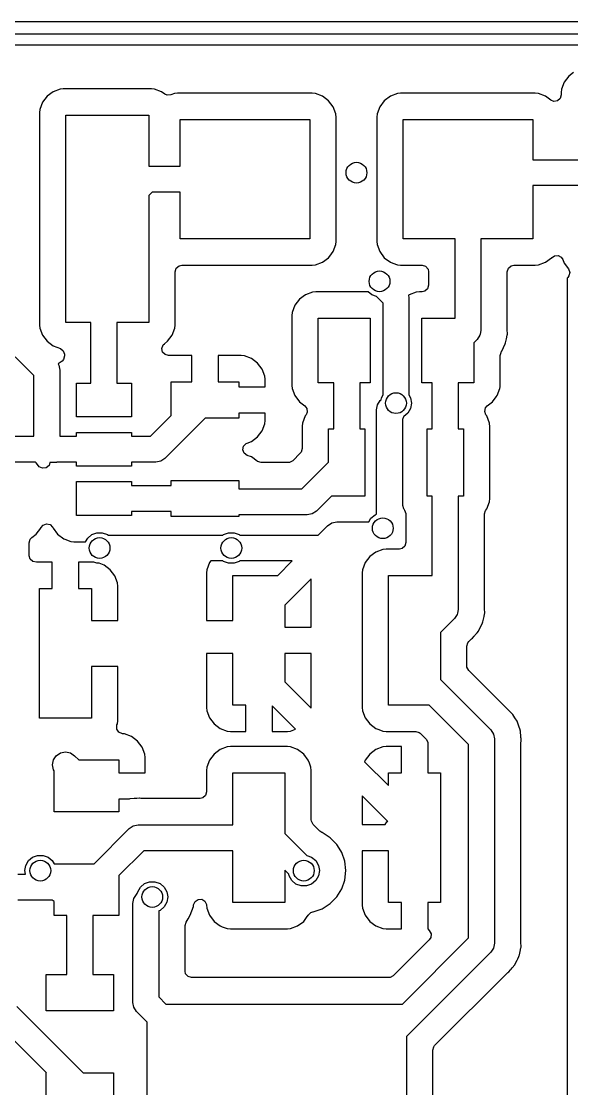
# Model space of a CAD drawing. Extents: x 1.61 to 4.79, y -2.79 to -1.21.
# Drawn here: x 2.086 to 2.503, y -2.016 to -1.205 of the extents above; entities that cross this region are included whole.
import ezdxf

# ---------------------------------------------------------------- set-up
doc = ezdxf.new("R2010")
doc.units = 0
doc.header["$MEASUREMENT"] = 0
doc.layers.add('BLACK', color=7, linetype='CONTINUOUS')

msp = doc.modelspace()

# ---------------------------------------------------------------- linework, layer by layer
at = {"layer": 'BLACK', "linetype": 'CONTINUOUS'}
for p, q in [((1.61, -1.20508), (4.79, -1.20508)), ((4.78508, -1.21492), (1.61492, -1.21492)), ((2.08, -1.2228), (2.34, -1.2228)), ((2.34, -1.2228), (2.345, -1.2228)), ((2.345, -1.2228), (2.54, -1.2228)), ((2.50111, -1.24666), (2.49766, -1.25126)), ((2.50483, -1.24387), (2.50111, -1.24666)), ((2.49766, -1.25126), (2.49565, -1.25665)), ((2.49766, -1.25126), (2.49766, -1.25126)), ((2.10507, -1.26196), (2.10162, -1.26657)), ((2.10968, -1.25851), (2.10507, -1.26196)), ((2.11507, -1.2565), (2.10968, -1.25851)), ((2.10968, -1.25851), (2.10968, -1.25851)), ((2.11745, -1.25624), (2.11507, -1.2565)), ((2.11507, -1.2565), (2.11507, -1.2565)), ((2.11746, -1.25624), (2.11745, -1.25624)), ((2.18428, -1.25624), (2.11746, -1.25624)), ((2.18666, -1.2565), (2.18428, -1.25624)), ((2.18428, -1.25624), (2.18428, -1.25624)), ((2.19206, -1.25851), (2.18666, -1.2565)), ((2.18666, -1.2565), (2.18666, -1.2565)), ((2.19444, -1.26029), (2.19206, -1.25851)), ((2.19206, -1.25851), (2.19206, -1.25851)), ((2.19636, -1.26117), (2.19444, -1.26029)), ((2.19914, -1.26097), (2.19636, -1.26117)), ((2.20184, -1.25996), (2.19914, -1.26097)), ((2.20423, -1.2597), (2.20184, -1.25996)), ((2.20184, -1.25996), (2.20184, -1.25996)), ((2.30648, -1.2597), (2.20423, -1.2597)), ((2.20423, -1.2597), (2.20423, -1.2597)), ((2.30887, -1.25996), (2.30648, -1.2597)), ((2.30648, -1.2597), (2.30648, -1.2597)), ((2.31426, -1.26197), (2.30887, -1.25996)), ((2.30887, -1.25996), (2.30887, -1.25996)), ((2.31887, -1.26542), (2.31426, -1.26197)), ((2.31426, -1.26197), (2.31426, -1.26197)), ((2.36574, -1.26197), (2.36113, -1.26542)), ((2.37113, -1.25996), (2.36574, -1.26197)), ((2.36574, -1.26197), (2.36574, -1.26197)), ((2.37352, -1.2597), (2.37113, -1.25996)), ((2.37113, -1.25996), (2.37113, -1.25996)), ((2.47577, -1.2597), (2.37352, -1.2597)), ((2.37352, -1.2597), (2.37352, -1.2597)), ((2.47816, -1.25996), (2.47577, -1.2597)), ((2.47577, -1.2597), (2.47577, -1.2597)), ((2.48355, -1.26197), (2.47816, -1.25996)), ((2.47816, -1.25996), (2.47816, -1.25996)), ((2.48746, -1.2649), (2.48355, -1.26197)), ((2.48355, -1.26197), (2.48355, -1.26197)), ((2.49461, -1.26361), (2.49249, -1.26544)), ((2.49539, -1.26093), (2.49461, -1.26361)), ((2.49565, -1.25665), (2.49539, -1.25903)), ((2.49539, -1.25903), (2.49539, -1.26093)), ((2.09961, -1.27196), (2.09935, -1.27434)), ((2.10162, -1.26657), (2.09961, -1.27196)), ((2.09961, -1.27196), (2.09961, -1.27196)), ((2.10162, -1.26657), (2.10162, -1.26657)), ((2.32232, -1.27003), (2.31887, -1.26542)), ((2.32433, -1.27543), (2.32232, -1.27003)), ((2.32232, -1.27003), (2.32232, -1.27003)), ((2.35768, -1.27003), (2.35567, -1.27543)), ((2.36113, -1.26542), (2.35768, -1.27003)), ((2.35768, -1.27003), (2.35768, -1.27003)), ((2.48973, -1.26584), (2.48746, -1.2649)), ((2.49249, -1.26544), (2.48973, -1.26584)), ((2.09935, -1.27434), (2.09935, -1.43566)), ((2.11937, -1.43374), (2.11937, -1.27626)), ((2.11937, -1.27626), (2.18236, -1.27626)), ((2.18236, -1.27626), (2.18236, -1.31516)), ((2.20614, -1.31516), (2.20614, -1.27972)), ((2.20614, -1.27972), (2.30457, -1.27972)), ((2.30457, -1.27972), (2.30457, -1.37028)), ((2.32435, -1.27559), (2.32433, -1.27543)), ((2.32433, -1.27543), (2.32433, -1.27543)), ((2.32459, -1.27781), (2.32435, -1.27559)), ((2.32459, -1.37219), (2.32459, -1.27781)), ((2.35567, -1.27543), (2.35541, -1.27781)), ((2.35541, -1.27781), (2.35541, -1.37219)), ((2.35567, -1.27543), (2.35567, -1.27543)), ((2.37543, -1.37028), (2.37543, -1.27972)), ((2.37543, -1.27972), (2.47386, -1.27972)), ((2.47386, -1.27972), (2.47386, -1.31016)), ((2.47386, -1.31016), (2.63016, -1.31016)), ((2.18236, -1.31516), (2.20614, -1.31516)), ((2.18494, -1.33484), (2.18236, -1.33742)), ((2.20614, -1.33484), (2.18494, -1.33484)), ((2.20614, -1.37028), (2.20614, -1.33484)), ((2.64, -1.32984), (2.47386, -1.32984)), ((2.47386, -1.32984), (2.47386, -1.37028)), ((2.18236, -1.33742), (2.18236, -1.43374)), ((2.30457, -1.37028), (2.20614, -1.37028)), ((2.32232, -1.37997), (2.32433, -1.37457)), ((2.32433, -1.37457), (2.32459, -1.37219)), ((2.35541, -1.37219), (2.35567, -1.37457)), ((2.35567, -1.37457), (2.35567, -1.37457)), ((2.35567, -1.37457), (2.35768, -1.37997)), ((2.4148, -1.37028), (2.37543, -1.37028)), ((2.4148, -1.43039), (2.4148, -1.37028)), ((2.47386, -1.37028), (2.43449, -1.37028)), ((2.43449, -1.37028), (2.43449, -1.43972)), ((2.31426, -1.38803), (2.31887, -1.38458)), ((2.31887, -1.38458), (2.31978, -1.38335)), ((2.31978, -1.38335), (2.32232, -1.37997)), ((2.32232, -1.37997), (2.32232, -1.37997)), ((2.32232, -1.37997), (2.32232, -1.37997)), ((2.35768, -1.37997), (2.35768, -1.37997)), ((2.35768, -1.37997), (2.36113, -1.38458)), ((2.36113, -1.38458), (2.36574, -1.38803)), ((2.48355, -1.38803), (2.48816, -1.38458)), ((2.48816, -1.38458), (2.48841, -1.38433)), ((2.48816, -1.38458), (2.48816, -1.38458)), ((2.48816, -1.38458), (2.48816, -1.38458)), ((2.48841, -1.38433), (2.4885, -1.38441)), ((2.4885, -1.38441), (2.49024, -1.38311)), ((2.49024, -1.38311), (2.49303, -1.38291)), ((2.49303, -1.38291), (2.49548, -1.38425)), ((2.49548, -1.38425), (2.49663, -1.38602)), ((2.20238, -1.39526), (2.20317, -1.39257)), ((2.20317, -1.39257), (2.20528, -1.39074)), ((2.20528, -1.39074), (2.20734, -1.3903)), ((2.20734, -1.3903), (2.30648, -1.3903)), ((2.30648, -1.3903), (2.30887, -1.39004)), ((2.30648, -1.3903), (2.30648, -1.3903)), ((2.30648, -1.3903), (2.30648, -1.3903)), ((2.30648, -1.3903), (2.30648, -1.3903)), ((2.30887, -1.39004), (2.31426, -1.38803)), ((2.30887, -1.39004), (2.30887, -1.39004)), ((2.30887, -1.39004), (2.30887, -1.39004)), ((2.36574, -1.38803), (2.36574, -1.38803)), ((2.36574, -1.38803), (2.36574, -1.38803)), ((2.36574, -1.38803), (2.36767, -1.38875)), ((2.36767, -1.38875), (2.37113, -1.39004)), ((2.37113, -1.39004), (2.37113, -1.39004)), ((2.37113, -1.39004), (2.37352, -1.3903)), ((2.37352, -1.3903), (2.37352, -1.3903)), ((2.37352, -1.3903), (2.37352, -1.3903)), ((2.37352, -1.3903), (2.38982, -1.3903)), ((2.38982, -1.3903), (2.3925, -1.39108)), ((2.3925, -1.39108), (2.39434, -1.3932)), ((2.39434, -1.3932), (2.39478, -1.39526)), ((2.45451, -1.39526), (2.4553, -1.39257)), ((2.4553, -1.39257), (2.45741, -1.39074)), ((2.45741, -1.39074), (2.45947, -1.3903)), ((2.45947, -1.3903), (2.47577, -1.3903)), ((2.47577, -1.3903), (2.47816, -1.39004)), ((2.47577, -1.3903), (2.47577, -1.3903)), ((2.47577, -1.3903), (2.47577, -1.3903)), ((2.47577, -1.3903), (2.47577, -1.3903)), ((2.47816, -1.39004), (2.48355, -1.38803)), ((2.47816, -1.39004), (2.47816, -1.39004)), ((2.47816, -1.39004), (2.47816, -1.39004)), ((2.49663, -1.38602), (2.49764, -1.38875)), ((2.49764, -1.38875), (2.49764, -1.38875)), ((2.49764, -1.38875), (2.50089, -1.39309)), ((2.50089, -1.39309), (2.50187, -1.39571)), ((2.20238, -1.43566), (2.20238, -1.39526)), ((2.39478, -1.39526), (2.39478, -1.40541)), ((2.45451, -1.43929), (2.45451, -1.39526)), ((2.50043, -1.39957), (2.5, -1.4)), ((2.5, -1.4), (2.5, -2.15104)), ((2.50128, -1.39844), (2.50043, -1.39957)), ((2.50187, -1.39571), (2.50128, -1.39844)), ((2.39188, -1.40993), (2.38982, -1.41037)), ((2.394, -1.4081), (2.39188, -1.40993)), ((2.39478, -1.40541), (2.394, -1.4081)), ((2.29664, -1.41609), (2.29319, -1.4207)), ((2.30125, -1.41264), (2.29664, -1.41609)), ((2.30665, -1.41063), (2.30125, -1.41264)), ((2.30125, -1.41264), (2.30125, -1.41264)), ((2.30903, -1.41037), (2.30665, -1.41063)), ((2.30665, -1.41063), (2.30665, -1.41063)), ((2.34879, -1.41037), (2.30903, -1.41037)), ((2.30903, -1.41037), (2.30903, -1.41037)), ((2.35159, -1.41273), (2.34879, -1.41037)), ((2.35508, -1.414), (2.35159, -1.41273)), ((2.36016, -1.41908), (2.35508, -1.414)), ((2.37999, -1.41264), (2.37945, -1.41305)), ((2.37945, -1.41305), (2.37984, -1.415)), ((2.37984, -1.415), (2.37984, -1.415)), ((2.37984, -1.415), (2.37984, -1.48878)), ((2.38539, -1.41063), (2.37999, -1.41264)), ((2.37999, -1.41264), (2.37999, -1.41264)), ((2.38777, -1.41037), (2.38539, -1.41063)), ((2.38539, -1.41063), (2.38539, -1.41063)), ((2.38982, -1.41037), (2.38777, -1.41037)), ((2.29118, -1.42609), (2.29093, -1.42848)), ((2.29319, -1.4207), (2.29118, -1.42609)), ((2.29118, -1.42609), (2.29118, -1.42609)), ((2.29319, -1.4207), (2.29319, -1.4207)), ((2.36016, -1.48878), (2.36016, -1.41908)), ((2.13846, -1.43374), (2.11937, -1.43374)), ((2.13846, -1.4798), (2.13846, -1.43374)), ((2.18236, -1.43374), (2.15815, -1.43374)), ((2.15815, -1.43374), (2.15815, -1.4798)), ((2.29093, -1.42848), (2.29093, -1.48152)), ((2.31094, -1.47961), (2.31094, -1.43039)), ((2.31094, -1.43039), (2.35031, -1.43039)), ((2.35031, -1.43039), (2.35031, -1.47961)), ((2.38969, -1.47961), (2.38969, -1.43039)), ((2.38969, -1.43039), (2.4148, -1.43039)), ((2.09935, -1.43566), (2.09961, -1.43804)), ((2.09961, -1.43804), (2.09961, -1.43804)), ((2.09961, -1.43804), (2.10162, -1.44343)), ((2.20011, -1.44343), (2.20213, -1.43804)), ((2.20213, -1.43804), (2.20238, -1.43566)), ((2.43449, -1.43972), (2.43391, -1.44263)), ((2.43449, -1.43972), (2.43449, -1.43972)), ((2.4546, -1.44234), (2.45451, -1.43929)), ((2.45457, -1.44263), (2.4546, -1.44235)), ((2.4546, -1.44235), (2.4546, -1.44234)), ((2.10162, -1.44343), (2.10162, -1.44343)), ((2.10162, -1.44343), (2.10507, -1.44804)), ((2.10507, -1.44804), (2.10968, -1.45149)), ((2.19324, -1.45083), (2.19418, -1.4499)), ((2.19418, -1.4499), (2.19666, -1.44804)), ((2.19666, -1.44804), (2.20011, -1.44343)), ((2.43161, -1.44668), (2.42906, -1.44923)), ((2.42906, -1.44923), (2.42906, -1.47961)), ((2.43374, -1.44349), (2.43161, -1.44668)), ((2.43161, -1.44668), (2.43161, -1.44668)), ((2.43391, -1.44263), (2.43374, -1.44349)), ((2.45153, -1.45274), (2.4529, -1.45001)), ((2.4529, -1.45001), (2.453, -1.44974)), ((2.4529, -1.45001), (2.4529, -1.45001)), ((2.453, -1.44974), (2.4531, -1.44946)), ((2.453, -1.44974), (2.453, -1.44974)), ((2.45309, -1.44946), (2.45319, -1.44918)), ((2.4531, -1.44946), (2.45309, -1.44946)), ((2.45319, -1.44918), (2.4538, -1.44619)), ((2.4538, -1.44619), (2.45446, -1.44343)), ((2.45446, -1.44343), (2.45451, -1.44321)), ((2.45451, -1.44321), (2.45454, -1.44293)), ((2.45451, -1.44321), (2.45451, -1.44321)), ((2.45454, -1.44293), (2.45457, -1.44263)), ((2.45454, -1.44293), (2.45454, -1.44293)), ((2.45457, -1.44263), (2.45457, -1.44263)), ((2.10968, -1.45149), (2.10968, -1.45149)), ((2.10968, -1.45149), (2.11522, -1.45356)), ((2.11522, -1.45356), (2.11746, -1.45523)), ((2.11746, -1.45523), (2.11843, -1.45785)), ((2.11843, -1.45785), (2.11844, -1.45821)), ((2.11844, -1.45821), (2.11844, -1.45905)), ((2.19222, -1.45343), (2.19324, -1.45083)), ((2.19276, -1.45617), (2.19222, -1.45343)), ((2.1947, -1.45818), (2.19276, -1.45617)), ((2.19736, -1.45881), (2.1947, -1.45818)), ((2.19736, -1.45882), (2.19736, -1.45881)), ((2.44907, -1.45878), (2.44973, -1.45655)), ((2.44907, -1.48152), (2.44907, -1.45878)), ((2.44964, -1.4565), (2.44973, -1.45631)), ((2.44973, -1.45655), (2.44964, -1.4565)), ((2.44973, -1.45631), (2.44986, -1.45611)), ((2.44986, -1.4561), (2.44989, -1.45605)), ((2.44986, -1.45611), (2.44986, -1.4561)), ((2.44989, -1.45605), (2.44992, -1.456)), ((2.44992, -1.456), (2.44993, -1.45601)), ((2.44993, -1.45601), (2.45009, -1.45576)), ((2.45008, -1.45575), (2.45023, -1.45551)), ((2.45009, -1.45576), (2.45008, -1.45575)), ((2.45023, -1.45551), (2.45153, -1.45274)), ((2.45023, -1.45551), (2.45023, -1.45551)), ((2.09516, -1.47408), (2.08086, -1.45978)), ((2.11646, -1.46302), (2.11345, -1.46527)), ((2.11345, -1.46527), (2.11409, -1.46623)), ((2.11409, -1.46623), (2.11484, -1.47)), ((2.11766, -1.46173), (2.11646, -1.46302)), ((2.11844, -1.45905), (2.11766, -1.46173)), ((2.1974, -1.45882), (2.19736, -1.45882)), ((2.19742, -1.45882), (2.1974, -1.45882)), ((2.1975, -1.45882), (2.19742, -1.45882)), ((2.215, -1.45882), (2.1975, -1.45882)), ((2.215, -1.47882), (2.215, -1.45882)), ((2.2525, -1.45882), (2.235, -1.45882)), ((2.235, -1.45882), (2.235, -1.47882)), ((2.25489, -1.45907), (2.2525, -1.45882)), ((2.26027, -1.46108), (2.25489, -1.45907)), ((2.26488, -1.46453), (2.26027, -1.46108)), ((2.26832, -1.46914), (2.26488, -1.46453)), ((2.09516, -1.52016), (2.09516, -1.47408)), ((2.11484, -1.47), (2.11484, -1.47)), ((2.11484, -1.47), (2.11484, -1.52016)), ((2.27033, -1.47452), (2.26832, -1.46914)), ((2.26832, -1.46914), (2.26832, -1.46914)), ((2.27059, -1.47691), (2.27033, -1.47452)), ((2.12744, -1.50539), (2.12744, -1.4798)), ((2.12744, -1.4798), (2.13846, -1.4798)), ((2.15815, -1.4798), (2.16917, -1.4798)), ((2.16917, -1.4798), (2.16917, -1.50539)), ((2.19941, -1.50427), (2.19941, -1.47882)), ((2.19941, -1.47882), (2.215, -1.47882)), ((2.235, -1.47882), (2.25059, -1.47882)), ((2.25059, -1.47882), (2.25059, -1.4826)), ((2.25059, -1.4826), (2.27059, -1.4826)), ((2.27059, -1.4826), (2.27059, -1.47691)), ((2.27059, -1.47691), (2.27059, -1.47691)), ((2.29093, -1.48152), (2.29118, -1.48391)), ((2.32276, -1.47961), (2.31094, -1.47961)), ((2.32276, -1.51441), (2.32276, -1.47961)), ((2.35031, -1.47961), (2.34244, -1.47961)), ((2.34244, -1.47961), (2.34244, -1.51441)), ((2.39756, -1.47961), (2.38969, -1.47961)), ((2.39756, -1.51441), (2.39756, -1.47961)), ((2.42906, -1.47961), (2.41724, -1.47961)), ((2.41724, -1.47961), (2.41724, -1.51441)), ((2.44882, -1.48391), (2.44896, -1.4826)), ((2.44896, -1.4826), (2.44907, -1.48152)), ((2.44907, -1.48152), (2.44907, -1.48152)), ((2.29118, -1.48391), (2.29118, -1.48391)), ((2.29118, -1.48391), (2.29319, -1.4893)), ((2.29319, -1.4893), (2.29319, -1.4893)), ((2.29319, -1.4893), (2.29664, -1.49391)), ((2.35864, -1.49244), (2.3589, -1.49096)), ((2.3589, -1.49096), (2.36016, -1.48878)), ((2.37984, -1.48878), (2.3811, -1.49096)), ((2.3811, -1.49096), (2.38181, -1.495)), ((2.44336, -1.49391), (2.44617, -1.49015)), ((2.44617, -1.49015), (2.44681, -1.4893)), ((2.44681, -1.4893), (2.44882, -1.48391)), ((2.44681, -1.4893), (2.44681, -1.4893)), ((2.44681, -1.4893), (2.44681, -1.4893)), ((2.29664, -1.49391), (2.30069, -1.49694)), ((2.30069, -1.49694), (2.30237, -1.49918)), ((2.30237, -1.49918), (2.30257, -1.50196)), ((2.35516, -1.5), (2.35591, -1.49623)), ((2.35591, -1.49623), (2.35804, -1.49304)), ((2.35804, -1.49304), (2.35864, -1.49244)), ((2.3811, -1.49904), (2.37905, -1.50259)), ((2.38181, -1.495), (2.3811, -1.49904)), ((2.43733, -1.50126), (2.43793, -1.49853)), ((2.43793, -1.49853), (2.43931, -1.49694)), ((2.43931, -1.49694), (2.44336, -1.49391)), ((2.16917, -1.50539), (2.12744, -1.50539)), ((2.18352, -1.52016), (2.19941, -1.50427)), ((2.22514, -1.50638), (2.19456, -1.53696)), ((2.25059, -1.50638), (2.22514, -1.50638)), ((2.27059, -1.5026), (2.25059, -1.5026)), ((2.25059, -1.5026), (2.25059, -1.50638)), ((2.27059, -1.50829), (2.27059, -1.5026)), ((2.30107, -1.50472), (2.29906, -1.51011)), ((2.30169, -1.50388), (2.30107, -1.50472)), ((2.30107, -1.50472), (2.30107, -1.50472)), ((2.30257, -1.50196), (2.30169, -1.50388)), ((2.35516, -1.57938), (2.35516, -1.5)), ((2.37564, -1.50532), (2.37484, -1.50747)), ((2.37591, -1.50523), (2.37564, -1.50532)), ((2.37905, -1.50259), (2.37591, -1.50523)), ((2.43831, -1.50388), (2.43733, -1.50126)), ((2.43893, -1.50472), (2.43831, -1.50388)), ((2.44094, -1.51011), (2.43893, -1.50472)), ((2.43893, -1.50472), (2.43893, -1.50472)), ((2.43893, -1.50472), (2.43893, -1.50472)), ((2.26832, -1.51606), (2.27033, -1.51067)), ((2.27033, -1.51067), (2.27059, -1.50829)), ((2.27059, -1.50829), (2.27059, -1.50829)), ((2.29906, -1.51011), (2.2988, -1.51249)), ((2.2988, -1.51249), (2.2988, -1.52951)), ((2.29906, -1.51011), (2.29906, -1.51011)), ((2.31882, -1.53986), (2.31882, -1.51441)), ((2.31882, -1.51441), (2.32276, -1.51441)), ((2.34244, -1.51441), (2.34638, -1.51441)), ((2.34638, -1.51441), (2.34638, -1.56559)), ((2.37484, -1.50747), (2.37484, -1.57253)), ((2.39362, -1.56559), (2.39362, -1.51441)), ((2.39362, -1.51441), (2.39756, -1.51441)), ((2.41724, -1.51441), (2.42118, -1.51441)), ((2.42118, -1.51441), (2.42118, -1.56559)), ((2.441, -1.51067), (2.44094, -1.51011)), ((2.44094, -1.51011), (2.44094, -1.51011)), ((2.4412, -1.51249), (2.441, -1.51067)), ((2.4412, -1.56751), (2.4412, -1.51249)), ((2.02437, -1.52016), (2.09516, -1.52016)), ((2.11484, -1.52016), (2.12744, -1.52016)), ((2.12744, -1.52016), (2.12744, -1.5172)), ((2.12744, -1.5172), (2.16917, -1.5172)), ((2.16917, -1.5172), (2.16917, -1.52016)), ((2.16917, -1.52016), (2.18352, -1.52016)), ((2.26027, -1.52411), (2.26488, -1.52067)), ((2.26488, -1.52067), (2.26832, -1.51606)), ((2.26832, -1.51606), (2.26832, -1.51606)), ((2.25376, -1.53034), (2.25436, -1.52761)), ((2.25474, -1.53296), (2.25376, -1.53034)), ((2.25436, -1.52761), (2.25633, -1.52564)), ((2.25633, -1.52564), (2.25698, -1.52534)), ((2.25698, -1.52534), (2.26027, -1.52411)), ((2.2988, -1.52951), (2.29801, -1.53219)), ((2.09624, -1.53984), (2.02845, -1.53984)), ((2.09686, -1.5403), (2.09624, -1.53984)), ((2.11264, -1.53984), (2.11225, -1.53999)), ((2.12744, -1.53984), (2.11264, -1.53984)), ((2.12744, -1.5428), (2.12744, -1.53984)), ((2.1876, -1.53984), (2.16917, -1.53984)), ((2.16917, -1.53984), (2.16917, -1.5428)), ((2.19136, -1.53909), (2.1876, -1.53984)), ((2.19456, -1.53696), (2.19136, -1.53909)), ((2.25698, -1.53464), (2.25474, -1.53296)), ((2.26028, -1.53587), (2.25698, -1.53464)), ((2.26466, -1.53915), (2.26028, -1.53587)), ((2.26028, -1.53587), (2.26028, -1.53587)), ((2.26028, -1.53587), (2.26028, -1.53587)), ((2.26495, -1.53935), (2.26466, -1.53915)), ((2.26764, -1.54014), (2.26495, -1.53935)), ((2.29168, -1.53868), (2.28923, -1.54002)), ((2.29735, -1.53302), (2.29168, -1.53868)), ((2.29801, -1.53219), (2.29735, -1.53302)), ((2.29852, -1.56016), (2.31882, -1.53986)), ((2.09851, -1.54251), (2.09686, -1.5403)), ((2.09923, -1.54328), (2.09851, -1.54251)), ((2.10177, -1.54444), (2.09923, -1.54328)), ((2.10454, -1.54405), (2.10177, -1.54444)), ((2.10665, -1.54222), (2.10454, -1.54405)), ((2.10725, -1.54019), (2.10665, -1.54222)), ((2.10744, -1.54), (2.10725, -1.54019)), ((2.1119, -1.54), (2.10744, -1.54)), ((2.11225, -1.53999), (2.1119, -1.54)), ((2.16917, -1.5428), (2.12744, -1.5428)), ((2.28817, -1.54014), (2.26764, -1.54014)), ((2.28923, -1.54002), (2.28817, -1.54014)), ((2.12744, -1.5802), (2.12744, -1.55461)), ((2.12744, -1.55461), (2.16917, -1.55461)), ((2.16917, -1.55461), (2.16917, -1.55756)), ((2.19941, -1.55756), (2.19941, -1.55362)), ((2.19941, -1.55362), (2.25059, -1.55362)), ((2.25059, -1.55362), (2.25059, -1.56016)), ((2.16917, -1.55756), (2.19941, -1.55756)), ((2.25059, -1.56016), (2.29852, -1.56016)), ((2.32093, -1.56559), (2.30956, -1.57696)), ((2.34638, -1.56559), (2.32093, -1.56559)), ((2.39756, -1.56559), (2.39362, -1.56559)), ((2.39756, -1.62579), (2.39756, -1.56559)), ((2.42118, -1.56559), (2.41724, -1.56559)), ((2.41724, -1.56559), (2.41724, -1.65165)), ((2.43893, -1.57528), (2.44094, -1.56989)), ((2.44094, -1.56989), (2.4412, -1.56751)), ((2.16917, -1.5802), (2.12744, -1.5802)), ((2.19941, -1.57724), (2.16917, -1.57724)), ((2.16917, -1.57724), (2.16917, -1.5802)), ((2.19941, -1.58118), (2.19941, -1.57724)), ((2.3026, -1.57984), (2.25059, -1.57984)), ((2.25059, -1.57984), (2.25059, -1.58118)), ((2.30636, -1.57909), (2.3026, -1.57984)), ((2.30956, -1.57696), (2.30636, -1.57909)), ((2.35095, -1.58241), (2.35409, -1.57977)), ((2.35409, -1.57977), (2.35516, -1.57938)), ((2.37484, -1.57253), (2.37576, -1.575)), ((2.37576, -1.575), (2.37587, -1.57528)), ((2.37587, -1.57528), (2.37655, -1.57619)), ((2.37655, -1.57619), (2.37753, -1.57881)), ((2.37753, -1.57881), (2.37754, -1.57916)), ((2.37754, -1.57916), (2.37754, -1.60081)), ((2.43726, -1.57916), (2.43805, -1.57648)), ((2.43726, -1.65122), (2.43726, -1.57916)), ((2.43805, -1.57648), (2.43825, -1.57619)), ((2.43825, -1.57619), (2.43893, -1.57528)), ((2.1005, -1.58959), (2.10203, -1.58754)), ((2.10203, -1.58754), (2.10465, -1.58656)), ((2.10465, -1.58656), (2.10738, -1.58716)), ((2.10738, -1.58716), (2.10935, -1.58913)), ((2.25059, -1.58118), (2.19941, -1.58118)), ((2.31092, -1.59516), (2.31804, -1.58804)), ((2.31804, -1.58804), (2.32123, -1.58591)), ((2.32123, -1.58591), (2.325, -1.58516)), ((2.325, -1.58516), (2.34936, -1.58516)), ((2.34936, -1.58516), (2.35095, -1.58241)), ((2.09354, -1.59698), (2.09686, -1.5945)), ((2.09686, -1.5945), (2.10031, -1.58989)), ((2.10031, -1.58989), (2.10035, -1.58978)), ((2.10031, -1.58989), (2.10031, -1.58989)), ((2.10031, -1.58989), (2.10031, -1.58989)), ((2.10035, -1.58978), (2.10042, -1.58968)), ((2.10042, -1.58968), (2.10048, -1.58958)), ((2.10048, -1.58958), (2.1005, -1.58959)), ((2.10935, -1.58913), (2.10965, -1.58978)), ((2.10965, -1.58978), (2.10969, -1.58989)), ((2.10969, -1.58989), (2.10969, -1.58989)), ((2.10969, -1.58989), (2.10969, -1.58989)), ((2.10969, -1.58989), (2.11314, -1.5945)), ((2.11314, -1.5945), (2.11775, -1.59795)), ((2.13595, -1.59741), (2.13909, -1.59477)), ((2.13909, -1.59477), (2.14295, -1.59337)), ((2.14295, -1.59337), (2.14705, -1.59337)), ((2.14705, -1.59337), (2.15091, -1.59477)), ((2.15091, -1.59477), (2.15137, -1.59516)), ((2.15137, -1.59516), (2.17, -1.59516)), ((2.17, -1.59516), (2.23863, -1.59516)), ((2.23863, -1.59516), (2.23909, -1.59477)), ((2.23909, -1.59477), (2.24295, -1.59337)), ((2.24295, -1.59337), (2.24705, -1.59337)), ((2.24705, -1.59337), (2.25091, -1.59477)), ((2.25091, -1.59477), (2.25137, -1.59516)), ((2.25137, -1.59516), (2.31092, -1.59516)), ((2.09156, -1.60095), (2.09234, -1.59827)), ((2.09156, -1.6109), (2.09156, -1.60095)), ((2.09234, -1.59827), (2.09354, -1.59698)), ((2.11775, -1.59795), (2.11775, -1.59795)), ((2.11775, -1.59795), (2.11775, -1.59795)), ((2.11775, -1.59795), (2.11857, -1.59825)), ((2.11857, -1.59825), (2.12314, -1.59996)), ((2.12314, -1.59996), (2.12314, -1.59996)), ((2.12314, -1.59996), (2.12553, -1.60022)), ((2.12553, -1.60022), (2.12553, -1.60022)), ((2.12553, -1.60022), (2.12553, -1.60022)), ((2.12553, -1.60022), (2.12553, -1.60022)), ((2.12553, -1.60022), (2.13433, -1.60022)), ((2.13433, -1.60022), (2.13595, -1.59741)), ((2.37675, -1.60349), (2.37464, -1.60532)), ((2.37754, -1.60081), (2.37675, -1.60349)), ((2.09225, -1.61343), (2.09156, -1.6109)), ((2.35007, -1.61149), (2.34662, -1.61609)), ((2.35468, -1.60804), (2.35007, -1.61149)), ((2.36007, -1.60602), (2.35468, -1.60804)), ((2.35468, -1.60804), (2.35468, -1.60804)), ((2.36245, -1.60577), (2.36007, -1.60602)), ((2.36007, -1.60602), (2.36007, -1.60602)), ((2.37258, -1.60577), (2.36245, -1.60577)), ((2.37464, -1.60532), (2.37258, -1.60577)), ((2.0943, -1.61534), (2.09225, -1.61343)), ((2.09705, -1.61583), (2.0943, -1.61534)), ((2.09746, -1.61579), (2.09705, -1.61583)), ((2.10906, -1.61579), (2.09746, -1.61579)), ((2.09746, -1.61579), (2.09746, -1.61579)), ((2.10906, -1.63579), (2.10906, -1.61579)), ((2.14063, -1.61579), (2.12906, -1.61579)), ((2.12906, -1.61579), (2.12906, -1.63579)), ((2.14295, -1.61663), (2.14063, -1.61579)), ((2.14461, -1.61663), (2.14295, -1.61663)), ((2.14842, -1.61805), (2.14461, -1.61663)), ((2.15303, -1.6215), (2.14842, -1.61805)), ((2.22853, -1.6161), (2.22652, -1.62149)), ((2.22947, -1.61484), (2.22853, -1.6161)), ((2.22853, -1.6161), (2.22853, -1.6161)), ((2.23863, -1.61484), (2.22947, -1.61484)), ((2.23909, -1.61523), (2.23863, -1.61484)), ((2.24295, -1.61663), (2.23909, -1.61523)), ((2.24705, -1.61663), (2.24295, -1.61663)), ((2.25091, -1.61523), (2.24705, -1.61663)), ((2.25137, -1.61484), (2.25091, -1.61523)), ((2.29124, -1.61484), (2.25137, -1.61484)), ((2.28029, -1.62579), (2.29124, -1.61484)), ((2.34662, -1.61609), (2.34461, -1.62149)), ((2.34662, -1.61609), (2.34662, -1.61609)), ((2.15647, -1.6261), (2.15303, -1.6215)), ((2.15848, -1.63149), (2.15647, -1.6261)), ((2.15647, -1.6261), (2.15647, -1.6261)), ((2.22652, -1.62149), (2.22626, -1.62387)), ((2.22626, -1.62387), (2.22626, -1.66016)), ((2.24626, -1.66016), (2.24626, -1.62579)), ((2.24626, -1.62579), (2.28029, -1.62579)), ((2.30563, -1.62829), (2.28563, -1.64829)), ((2.30563, -1.665), (2.30563, -1.62829)), ((2.34461, -1.62149), (2.34435, -1.62387)), ((2.34435, -1.62387), (2.34435, -1.72613)), ((2.34461, -1.62149), (2.34461, -1.62149)), ((2.36437, -1.72421), (2.36437, -1.62579)), ((2.36437, -1.62579), (2.39756, -1.62579)), ((2.09937, -1.73421), (2.09937, -1.63579)), ((2.09937, -1.63579), (2.10906, -1.63579)), ((2.12906, -1.63579), (2.13874, -1.63579)), ((2.13874, -1.63579), (2.13874, -1.66016)), ((2.15874, -1.63387), (2.15848, -1.63149)), ((2.15874, -1.66016), (2.15874, -1.63387)), ((2.15874, -1.63387), (2.15874, -1.63387)), ((2.28563, -1.64829), (2.28563, -1.665)), ((2.41724, -1.65165), (2.41667, -1.65456)), ((2.41724, -1.65165), (2.41724, -1.65165)), ((2.43735, -1.65427), (2.43726, -1.65122)), ((2.13874, -1.66016), (2.15874, -1.66016)), ((2.22626, -1.66016), (2.24626, -1.66016)), ((2.41436, -1.65861), (2.40374, -1.66923)), ((2.41649, -1.65542), (2.41436, -1.65861)), ((2.41436, -1.65861), (2.41436, -1.65861)), ((2.41667, -1.65456), (2.41649, -1.65542)), ((2.43576, -1.66167), (2.43585, -1.66139)), ((2.43585, -1.66138), (2.43594, -1.66111)), ((2.43585, -1.66139), (2.43585, -1.66138)), ((2.43594, -1.66111), (2.43656, -1.65812)), ((2.43656, -1.65812), (2.43684, -1.65691)), ((2.43684, -1.65691), (2.43726, -1.65514)), ((2.43726, -1.65514), (2.4373, -1.65486)), ((2.43726, -1.65514), (2.43726, -1.65514)), ((2.4373, -1.65486), (2.43733, -1.65456)), ((2.4373, -1.65486), (2.4373, -1.65486)), ((2.43733, -1.65456), (2.43735, -1.65427)), ((2.43733, -1.65456), (2.43733, -1.65456)), ((2.43735, -1.65427), (2.43735, -1.65427)), ((2.28563, -1.665), (2.30563, -1.665)), ((2.40374, -1.66923), (2.40374, -1.70482)), ((2.43056, -1.67052), (2.43159, -1.66929)), ((2.43159, -1.66929), (2.43252, -1.66817)), ((2.43252, -1.66817), (2.43268, -1.66793)), ((2.43252, -1.66817), (2.43252, -1.66817)), ((2.43252, -1.66817), (2.43252, -1.66817)), ((2.43268, -1.66793), (2.43284, -1.66768)), ((2.43268, -1.66793), (2.43268, -1.66793)), ((2.43284, -1.66768), (2.43299, -1.66744)), ((2.43284, -1.66768), (2.43284, -1.66768)), ((2.43299, -1.66744), (2.43428, -1.66467)), ((2.43299, -1.66744), (2.43299, -1.66744)), ((2.43428, -1.66467), (2.43565, -1.66194)), ((2.43565, -1.66194), (2.43575, -1.66166)), ((2.43565, -1.66194), (2.43565, -1.66194)), ((2.43575, -1.66166), (2.43576, -1.66167)), ((2.42376, -1.67958), (2.42455, -1.6769)), ((2.42455, -1.6769), (2.42521, -1.67607)), ((2.42521, -1.67607), (2.42672, -1.67456)), ((2.42672, -1.67456), (2.42727, -1.67409)), ((2.42727, -1.67409), (2.42803, -1.67352)), ((2.42803, -1.67352), (2.42937, -1.67193)), ((2.42937, -1.67193), (2.42952, -1.67177)), ((2.42952, -1.67177), (2.42975, -1.67154)), ((2.42975, -1.67154), (2.43014, -1.67104)), ((2.43014, -1.67104), (2.43056, -1.67052)), ((2.24626, -1.685), (2.22626, -1.685)), ((2.22626, -1.685), (2.22626, -1.72613)), ((2.24626, -1.72421), (2.24626, -1.685)), ((2.30563, -1.685), (2.28563, -1.685)), ((2.28563, -1.685), (2.28563, -1.70671)), ((2.30563, -1.72613), (2.30563, -1.685)), ((2.42376, -1.69447), (2.42376, -1.67958)), ((2.15874, -1.695), (2.13874, -1.695)), ((2.13874, -1.695), (2.13874, -1.73421)), ((2.15874, -1.73613), (2.15874, -1.695)), ((2.42387, -1.69553), (2.42376, -1.69447)), ((2.42521, -1.69798), (2.42387, -1.69553)), ((2.45581, -1.72858), (2.42521, -1.69798)), ((2.28563, -1.70671), (2.30557, -1.72665)), ((2.40374, -1.70482), (2.44196, -1.74304)), ((2.22626, -1.72613), (2.22652, -1.72851)), ((2.25594, -1.72421), (2.24626, -1.72421)), ((2.25594, -1.74421), (2.25594, -1.72421)), ((2.29365, -1.74257), (2.27594, -1.72486)), ((2.27594, -1.72486), (2.27594, -1.74421)), ((2.30557, -1.72665), (2.30563, -1.72613)), ((2.30563, -1.72613), (2.30563, -1.72613)), ((2.34435, -1.72613), (2.34461, -1.72851)), ((2.39529, -1.72421), (2.36437, -1.72421)), ((2.42516, -1.75408), (2.39529, -1.72421)), ((2.13874, -1.73421), (2.09937, -1.73421)), ((2.22652, -1.72851), (2.22853, -1.7339)), ((2.22853, -1.7339), (2.22853, -1.7339)), ((2.22853, -1.7339), (2.23197, -1.7385)), ((2.34461, -1.72851), (2.34461, -1.72851)), ((2.34461, -1.72851), (2.34662, -1.73391)), ((2.34662, -1.73391), (2.34662, -1.73391)), ((2.34662, -1.73391), (2.35007, -1.73851)), ((2.45803, -1.73067), (2.45581, -1.72858)), ((2.45822, -1.7309), (2.45803, -1.73067)), ((2.45841, -1.73112), (2.45822, -1.73089)), ((2.45822, -1.73089), (2.45822, -1.7309)), ((2.4584, -1.73113), (2.45841, -1.73112)), ((2.45858, -1.73135), (2.4584, -1.73113)), ((2.46019, -1.73395), (2.45858, -1.73135)), ((2.46187, -1.73651), (2.46019, -1.73395)), ((2.15801, -1.73987), (2.15817, -1.73936)), ((2.15811, -1.74266), (2.15801, -1.73987)), ((2.15817, -1.73936), (2.15848, -1.73851)), ((2.15848, -1.73851), (2.15874, -1.73613)), ((2.15874, -1.73613), (2.15874, -1.73613)), ((2.23197, -1.7385), (2.23658, -1.74195)), ((2.23658, -1.74195), (2.24196, -1.74396)), ((2.35007, -1.73851), (2.35468, -1.74196)), ((2.35468, -1.74196), (2.35468, -1.74196)), ((2.35468, -1.74196), (2.35468, -1.74196)), ((2.35468, -1.74196), (2.357, -1.74283)), ((2.462, -1.73676), (2.46187, -1.73651)), ((2.46213, -1.73703), (2.462, -1.73676)), ((2.462, -1.73676), (2.462, -1.73676)), ((2.46225, -1.73729), (2.46213, -1.73703)), ((2.46213, -1.73703), (2.46213, -1.73703)), ((2.46321, -1.74019), (2.46225, -1.73729)), ((2.46225, -1.73729), (2.46225, -1.73729)), ((2.46426, -1.74307), (2.46321, -1.74019)), ((2.1597, -1.74496), (2.15811, -1.74266)), ((2.16228, -1.74603), (2.1597, -1.74496)), ((2.1639, -1.7462), (2.16228, -1.74603)), ((2.16929, -1.74821), (2.1639, -1.7462)), ((2.17389, -1.75166), (2.16929, -1.74821)), ((2.24196, -1.74396), (2.24435, -1.74421)), ((2.24435, -1.74421), (2.24435, -1.74421)), ((2.24435, -1.74421), (2.25594, -1.74421)), ((2.27594, -1.74421), (2.28754, -1.74421)), ((2.28754, -1.74421), (2.28992, -1.74396)), ((2.28754, -1.74421), (2.28754, -1.74421)), ((2.28992, -1.74396), (2.29365, -1.74257)), ((2.357, -1.74283), (2.36007, -1.74398)), ((2.36007, -1.74398), (2.36007, -1.74398)), ((2.36007, -1.74398), (2.36245, -1.74423)), ((2.36245, -1.74423), (2.36245, -1.74423)), ((2.36245, -1.74423), (2.36246, -1.74423)), ((2.36246, -1.74423), (2.38495, -1.74423)), ((2.38495, -1.74423), (2.38763, -1.74502)), ((2.38763, -1.74502), (2.38845, -1.74569)), ((2.38845, -1.74569), (2.3928, -1.75003)), ((2.3928, -1.75003), (2.39414, -1.75248)), ((2.44196, -1.74304), (2.44196, -1.74304)), ((2.44196, -1.74304), (2.44409, -1.74623)), ((2.44409, -1.74623), (2.44484, -1.75)), ((2.44484, -1.75), (2.44484, -1.905)), ((2.46432, -1.74335), (2.46426, -1.74307)), ((2.46426, -1.74307), (2.46426, -1.74307)), ((2.46439, -1.74364), (2.46432, -1.74335)), ((2.46432, -1.74335), (2.46432, -1.74335)), ((2.46444, -1.74392), (2.46439, -1.74364)), ((2.46439, -1.74364), (2.46439, -1.74364)), ((2.4646, -1.74569), (2.46444, -1.74392)), ((2.46444, -1.74392), (2.46444, -1.74392)), ((2.46444, -1.74392), (2.46444, -1.74392)), ((2.46471, -1.74696), (2.4646, -1.74569)), ((2.46486, -1.74826), (2.46471, -1.74696)), ((2.46486, -1.74859), (2.46486, -1.74826)), ((2.46487, -1.7488), (2.46486, -1.74859)), ((2.46496, -1.74977), (2.46487, -1.7488)), ((2.46505, -1.75087), (2.46496, -1.74977)), ((2.17734, -1.75626), (2.17389, -1.75166)), ((2.17935, -1.76165), (2.17734, -1.75626)), ((2.17734, -1.75626), (2.17734, -1.75626)), ((2.23657, -1.75804), (2.23196, -1.76149)), ((2.24196, -1.75602), (2.23657, -1.75804)), ((2.23657, -1.75804), (2.23657, -1.75804)), ((2.24434, -1.75577), (2.24196, -1.75602)), ((2.24196, -1.75602), (2.24196, -1.75602)), ((2.28754, -1.75577), (2.24434, -1.75577)), ((2.24434, -1.75577), (2.24434, -1.75577)), ((2.28755, -1.75577), (2.28754, -1.75577)), ((2.28993, -1.75602), (2.28755, -1.75577)), ((2.29532, -1.75804), (2.28993, -1.75602)), ((2.28993, -1.75602), (2.28993, -1.75602)), ((2.29993, -1.76149), (2.29532, -1.75804)), ((2.29532, -1.75804), (2.29532, -1.75804)), ((2.35469, -1.75805), (2.35008, -1.7615)), ((2.36008, -1.75604), (2.35469, -1.75805)), ((2.35469, -1.75805), (2.35469, -1.75805)), ((2.36246, -1.75579), (2.36008, -1.75604)), ((2.37406, -1.75579), (2.36246, -1.75579)), ((2.37406, -1.77579), (2.37406, -1.75579)), ((2.39414, -1.75248), (2.39405, -1.75373)), ((2.39405, -1.75373), (2.39406, -1.75373)), ((2.39406, -1.75373), (2.39406, -1.77579)), ((2.42516, -1.90092), (2.42516, -1.75408)), ((2.46486, -1.75254), (2.46491, -1.75182)), ((2.46486, -1.90456), (2.46486, -1.75254)), ((2.46491, -1.75182), (2.46505, -1.75087)), ((2.46505, -1.75087), (2.46505, -1.75087)), ((2.10921, -1.76969), (2.10996, -1.76592)), ((2.10996, -1.76592), (2.1121, -1.76273)), ((2.1121, -1.76273), (2.11529, -1.76059)), ((2.11529, -1.76059), (2.11906, -1.75984)), ((2.11906, -1.75984), (2.12282, -1.76059)), ((2.12282, -1.76059), (2.12601, -1.76273)), ((2.12601, -1.76273), (2.12923, -1.76594)), ((2.12923, -1.76594), (2.15961, -1.76594)), ((2.15961, -1.76594), (2.15961, -1.77563)), ((2.17961, -1.76403), (2.17935, -1.76165)), ((2.17961, -1.77563), (2.17961, -1.76403)), ((2.17961, -1.76403), (2.17961, -1.76403)), ((2.22851, -1.76609), (2.2265, -1.77149)), ((2.23196, -1.76149), (2.22851, -1.76609)), ((2.22851, -1.76609), (2.22851, -1.76609)), ((2.30338, -1.76609), (2.29993, -1.76149)), ((2.30425, -1.76842), (2.30338, -1.76609)), ((2.30338, -1.76609), (2.30338, -1.76609)), ((2.30338, -1.76609), (2.30338, -1.76609)), ((2.34664, -1.7661), (2.3462, -1.76728)), ((2.35008, -1.7615), (2.34664, -1.7661)), ((2.34664, -1.7661), (2.34664, -1.7661)), ((2.10996, -1.77345), (2.10921, -1.76969)), ((2.11039, -1.7741), (2.10996, -1.77345)), ((2.11039, -1.80531), (2.11039, -1.7741)), ((2.2265, -1.77149), (2.22624, -1.77387)), ((2.22624, -1.77387), (2.22624, -1.79018)), ((2.2265, -1.77149), (2.2265, -1.77149)), ((2.30539, -1.77149), (2.30425, -1.76842)), ((2.30565, -1.77387), (2.30539, -1.77149)), ((2.30539, -1.77149), (2.30539, -1.77149)), ((2.30565, -1.81136), (2.30565, -1.77387)), ((2.30565, -1.77387), (2.30565, -1.77387)), ((2.3462, -1.76728), (2.36437, -1.78545)), ((2.15961, -1.77563), (2.17961, -1.77563)), ((2.24626, -1.81516), (2.24626, -1.77579)), ((2.24626, -1.77579), (2.28563, -1.77579)), ((2.28563, -1.77579), (2.28563, -1.82171)), ((2.36437, -1.78545), (2.36437, -1.77579)), ((2.36437, -1.77579), (2.37406, -1.77579)), ((2.39406, -1.77579), (2.40374, -1.77579)), ((2.40374, -1.77579), (2.40374, -1.87421)), ((2.22624, -1.79018), (2.22545, -1.79286)), ((2.16742, -1.79563), (2.15961, -1.79563)), ((2.15961, -1.79563), (2.15961, -1.80531)), ((2.168, -1.79557), (2.16742, -1.79563)), ((2.17133, -1.79529), (2.168, -1.79558)), ((2.168, -1.79558), (2.168, -1.79557)), ((2.17263, -1.79514), (2.17133, -1.79529)), ((2.17296, -1.79514), (2.17263, -1.79514)), ((2.17317, -1.79513), (2.17296, -1.79514)), ((2.17499, -1.79497), (2.17317, -1.79513)), ((2.17524, -1.79495), (2.17499, -1.79497)), ((2.17619, -1.79509), (2.17524, -1.79495)), ((2.17524, -1.79495), (2.17524, -1.79495)), ((2.17691, -1.79514), (2.17619, -1.79509)), ((2.22128, -1.79514), (2.17691, -1.79514)), ((2.22334, -1.79469), (2.22128, -1.79514)), ((2.22545, -1.79286), (2.22334, -1.79469)), ((2.36369, -1.81261), (2.34437, -1.79329)), ((2.34437, -1.79329), (2.34437, -1.815)), ((2.15961, -1.80531), (2.11039, -1.80531)), ((2.1706, -1.81591), (2.17437, -1.81516)), ((2.17437, -1.81516), (2.17437, -1.81516)), ((2.17437, -1.81516), (2.23445, -1.81516)), ((2.23445, -1.81516), (2.24626, -1.81516)), ((2.30576, -1.81242), (2.30565, -1.81136)), ((2.3071, -1.81487), (2.30576, -1.81242)), ((2.30723, -1.815), (2.3071, -1.81487)), ((2.31229, -1.82006), (2.30723, -1.815)), ((2.34437, -1.815), (2.36173, -1.815)), ((2.36173, -1.815), (2.36304, -1.81304)), ((2.36304, -1.81304), (2.36369, -1.81261)), ((2.14077, -1.84469), (2.16741, -1.81804)), ((2.16741, -1.81804), (2.1706, -1.81591)), ((2.16741, -1.81804), (2.16741, -1.81804)), ((2.28563, -1.82171), (2.30242, -1.8385)), ((2.31369, -1.82094), (2.31229, -1.82006)), ((2.31365, -1.82102), (2.31369, -1.82094)), ((2.3139, -1.82114), (2.31365, -1.82102)), ((2.31997, -1.82496), (2.3139, -1.82114)), ((2.32504, -1.83003), (2.31997, -1.82496)), ((2.31997, -1.82496), (2.31997, -1.82496)), ((2.32817, -1.835), (2.32504, -1.83003)), ((2.32504, -1.83003), (2.32504, -1.83003)), ((2.09409, -1.83977), (2.09795, -1.83837)), ((2.09795, -1.83837), (2.10205, -1.83837)), ((2.10205, -1.83837), (2.10591, -1.83977)), ((2.17845, -1.83484), (2.15961, -1.85368)), ((2.23445, -1.83484), (2.17845, -1.83484)), ((2.24626, -1.83484), (2.23445, -1.83484)), ((2.24626, -1.87421), (2.24626, -1.83484)), ((2.30242, -1.8385), (2.30591, -1.83977)), ((2.32886, -1.8361), (2.32817, -1.835)), ((2.33123, -1.84287), (2.32886, -1.8361)), ((2.32886, -1.8361), (2.32886, -1.8361)), ((2.32886, -1.8361), (2.32886, -1.8361)), ((2.36437, -1.835), (2.34437, -1.835)), ((2.34437, -1.835), (2.34437, -1.87613)), ((2.36437, -1.87421), (2.36437, -1.835)), ((2.08819, -1.85), (2.0889, -1.84596)), ((2.0889, -1.84596), (2.09095, -1.84241)), ((2.09095, -1.84241), (2.09409, -1.83977)), ((2.10591, -1.83977), (2.10905, -1.84241)), ((2.10905, -1.84241), (2.11039, -1.84474)), ((2.11039, -1.84474), (2.11039, -1.84469)), ((2.11039, -1.84469), (2.14077, -1.84469)), ((2.30591, -1.83977), (2.30905, -1.84241)), ((2.30905, -1.84241), (2.3111, -1.84596)), ((2.3111, -1.84596), (2.31181, -1.85)), ((2.33203, -1.85), (2.33123, -1.84287)), ((2.083, -1.85266), (2.08866, -1.85266)), ((2.08866, -1.85266), (2.08819, -1.85)), ((2.15961, -1.85368), (2.15961, -1.88406)), ((2.28864, -1.85256), (2.28563, -1.84955)), ((2.28563, -1.84955), (2.28563, -1.87421)), ((2.2889, -1.85404), (2.28864, -1.85256)), ((2.29095, -1.85759), (2.2889, -1.85404)), ((2.3111, -1.85404), (2.30905, -1.85759)), ((2.31181, -1.85), (2.3111, -1.85404)), ((2.33123, -1.85713), (2.33203, -1.85)), ((2.1739, -1.86596), (2.17595, -1.86241)), ((2.17595, -1.86241), (2.17909, -1.85977)), ((2.17909, -1.85977), (2.18295, -1.85837)), ((2.18295, -1.85837), (2.18705, -1.85837)), ((2.18705, -1.85837), (2.19091, -1.85977)), ((2.19091, -1.85977), (2.19405, -1.86241)), ((2.19405, -1.86241), (2.1961, -1.86596)), ((2.29409, -1.86023), (2.29095, -1.85759)), ((2.29795, -1.86163), (2.29409, -1.86023)), ((2.30205, -1.86163), (2.29795, -1.86163)), ((2.30591, -1.86023), (2.30205, -1.86163)), ((2.30905, -1.85759), (2.30591, -1.86023)), ((2.32504, -1.86997), (2.32886, -1.8639)), ((2.32886, -1.8639), (2.33123, -1.85713)), ((2.17016, -1.875), (2.17091, -1.87123)), ((2.17091, -1.87123), (2.17304, -1.86804)), ((2.17304, -1.86804), (2.17364, -1.86744)), ((2.17364, -1.86744), (2.1739, -1.86596)), ((2.1961, -1.86596), (2.19681, -1.87)), ((2.19681, -1.87), (2.1961, -1.87404)), ((2.21745, -1.87336), (2.21975, -1.87178)), ((2.21975, -1.87178), (2.22254, -1.8717)), ((2.22254, -1.8717), (2.22494, -1.87313)), ((2.31997, -1.87504), (2.32504, -1.86997)), ((2.10893, -1.87234), (2.083, -1.87234)), ((2.11039, -1.87332), (2.10893, -1.87234)), ((2.11039, -1.88406), (2.11039, -1.87332)), ((2.17016, -1.95), (2.17016, -1.875)), ((2.19091, -1.88023), (2.18984, -1.88062)), ((2.19405, -1.87759), (2.19091, -1.88023)), ((2.1961, -1.87404), (2.19405, -1.87759)), ((2.21386, -1.8839), (2.21623, -1.87713)), ((2.21623, -1.87713), (2.21636, -1.87594)), ((2.21636, -1.87594), (2.21745, -1.87336)), ((2.22494, -1.87313), (2.22618, -1.87564)), ((2.22618, -1.87564), (2.22622, -1.876)), ((2.22622, -1.876), (2.22623, -1.876)), ((2.22623, -1.876), (2.2265, -1.87851)), ((2.2265, -1.87851), (2.2265, -1.87851)), ((2.2265, -1.87851), (2.22851, -1.88391)), ((2.28563, -1.87421), (2.24626, -1.87421)), ((2.30713, -1.88123), (2.3139, -1.87886)), ((2.3139, -1.87886), (2.31997, -1.87504)), ((2.34437, -1.87613), (2.34463, -1.87851)), ((2.34463, -1.87851), (2.34664, -1.8839)), ((2.37406, -1.87421), (2.36437, -1.87421)), ((2.37406, -1.89421), (2.37406, -1.87421)), ((2.40374, -1.87421), (2.39406, -1.87421)), ((2.39406, -1.87421), (2.39406, -1.89421)), ((2.12016, -1.88406), (2.11039, -1.88406)), ((2.12016, -1.92882), (2.12016, -1.88406)), ((2.15961, -1.88406), (2.13984, -1.88406)), ((2.13984, -1.88406), (2.13984, -1.92882)), ((2.18984, -1.88062), (2.18984, -1.94592)), ((2.21062, -1.88905), (2.21214, -1.88664)), ((2.21214, -1.88664), (2.21386, -1.8839)), ((2.22851, -1.88391), (2.22851, -1.88391)), ((2.22851, -1.88391), (2.23196, -1.88851)), ((2.29993, -1.88851), (2.30214, -1.88556)), ((2.30214, -1.88556), (2.30338, -1.88391)), ((2.30338, -1.88391), (2.30346, -1.88377)), ((2.30338, -1.88391), (2.30338, -1.88391)), ((2.30346, -1.88377), (2.30357, -1.88365)), ((2.30357, -1.88365), (2.30359, -1.88362)), ((2.30359, -1.88362), (2.3036, -1.88363)), ((2.3036, -1.88363), (2.30543, -1.88179)), ((2.30543, -1.88179), (2.30687, -1.88134)), ((2.30686, -1.88129), (2.30713, -1.88123)), ((2.30687, -1.88134), (2.30686, -1.88129)), ((2.30713, -1.88123), (2.30713, -1.88123)), ((2.34664, -1.8839), (2.34664, -1.8839)), ((2.34664, -1.8839), (2.35008, -1.8885)), ((2.20986, -1.89169), (2.21062, -1.88905)), ((2.20986, -1.92628), (2.20986, -1.89169)), ((2.23196, -1.88851), (2.23657, -1.89196)), ((2.23657, -1.89196), (2.23657, -1.89196)), ((2.23657, -1.89196), (2.23657, -1.89196)), ((2.23657, -1.89196), (2.23814, -1.89255)), ((2.23814, -1.89255), (2.24196, -1.89398)), ((2.24196, -1.89398), (2.24196, -1.89398)), ((2.24196, -1.89398), (2.24434, -1.89423)), ((2.24434, -1.89423), (2.24434, -1.89423)), ((2.24434, -1.89423), (2.24434, -1.89423)), ((2.24434, -1.89423), (2.24435, -1.89423)), ((2.24435, -1.89423), (2.28754, -1.89423)), ((2.28754, -1.89423), (2.28754, -1.89423)), ((2.28754, -1.89423), (2.28755, -1.89423)), ((2.28755, -1.89423), (2.28993, -1.89398)), ((2.28755, -1.89423), (2.28755, -1.89423)), ((2.28993, -1.89398), (2.29532, -1.89196)), ((2.28993, -1.89398), (2.28993, -1.89398)), ((2.28993, -1.89398), (2.28993, -1.89398)), ((2.29532, -1.89196), (2.29535, -1.89195)), ((2.29535, -1.89195), (2.29993, -1.88851)), ((2.35008, -1.8885), (2.35469, -1.89195)), ((2.35469, -1.89195), (2.36008, -1.89396)), ((2.36008, -1.89396), (2.36246, -1.89421)), ((2.36246, -1.89421), (2.36246, -1.89421)), ((2.36246, -1.89421), (2.37406, -1.89421)), ((2.39406, -1.89421), (2.3953, -1.89546)), ((2.3953, -1.89546), (2.39664, -1.89791)), ((2.3953, -1.90247), (2.36798, -1.92979)), ((2.37482, -1.95126), (2.42516, -1.90092)), ((2.39644, -1.9007), (2.3953, -1.90247)), ((2.39664, -1.89791), (2.39644, -1.9007)), ((2.46495, -1.90762), (2.46486, -1.90456)), ((2.44196, -1.91196), (2.37787, -1.97605)), ((2.44409, -1.90877), (2.44196, -1.91196)), ((2.44484, -1.905), (2.44409, -1.90877)), ((2.46365, -1.91392), (2.46416, -1.91146)), ((2.46416, -1.91146), (2.46486, -1.90849)), ((2.46486, -1.90849), (2.4649, -1.9082)), ((2.4649, -1.9082), (2.46493, -1.90791)), ((2.4649, -1.9082), (2.4649, -1.9082)), ((2.46493, -1.90791), (2.46495, -1.90762)), ((2.46493, -1.90791), (2.46493, -1.90791)), ((2.46495, -1.90762), (2.46495, -1.90762)), ((2.46059, -1.92078), (2.46188, -1.91801)), ((2.46188, -1.91801), (2.46239, -1.91699)), ((2.46239, -1.91699), (2.46325, -1.91528)), ((2.46325, -1.91528), (2.46335, -1.91501)), ((2.46325, -1.91528), (2.46325, -1.91528)), ((2.46335, -1.91501), (2.46345, -1.91473)), ((2.46335, -1.91501), (2.46335, -1.91501)), ((2.46345, -1.91473), (2.46354, -1.91446)), ((2.46345, -1.91473), (2.46345, -1.91473)), ((2.46354, -1.91446), (2.46365, -1.91392)), ((2.46354, -1.91446), (2.46354, -1.91446)), ((2.10441, -1.95638), (2.10441, -1.92882)), ((2.10441, -1.92882), (2.12016, -1.92882)), ((2.13984, -1.92882), (2.15559, -1.92882)), ((2.15559, -1.92882), (2.15559, -1.95638)), ((2.21031, -1.92834), (2.20986, -1.92628)), ((2.21214, -1.93045), (2.21031, -1.92834)), ((2.39935, -1.98289), (2.45432, -1.92791)), ((2.45432, -1.92791), (2.45487, -1.92744)), ((2.45487, -1.92744), (2.45563, -1.92687)), ((2.45563, -1.92687), (2.45697, -1.92528)), ((2.45697, -1.92528), (2.45711, -1.92512)), ((2.45711, -1.92512), (2.45735, -1.92489)), ((2.45735, -1.92489), (2.45815, -1.92386)), ((2.45815, -1.92386), (2.46012, -1.92152)), ((2.46012, -1.92152), (2.46028, -1.92128)), ((2.46012, -1.92152), (2.46012, -1.92152)), ((2.46028, -1.92128), (2.46044, -1.92103)), ((2.46028, -1.92128), (2.46028, -1.92128)), ((2.46044, -1.92103), (2.46059, -1.92078)), ((2.46044, -1.92103), (2.46044, -1.92103)), ((2.21482, -1.93124), (2.21214, -1.93045)), ((2.36447, -1.93124), (2.21482, -1.93124)), ((2.36553, -1.93113), (2.36447, -1.93124)), ((2.36798, -1.92979), (2.36553, -1.93113)), ((2.17091, -1.95377), (2.17016, -1.95)), ((2.18984, -1.94592), (2.19518, -1.95126)), ((2.19518, -1.95126), (2.37482, -1.95126)), ((2.1047, -2.00362), (2.05634, -1.95526)), ((2.08217, -1.95325), (2.13254, -2.00362)), ((2.15559, -1.95638), (2.10441, -1.95638)), ((2.17304, -1.95696), (2.17091, -1.95377)), ((2.18102, -1.96494), (2.17304, -1.95696)), ((2.18102, -2.10874), (2.18102, -1.96494)), ((2.37787, -1.97605), (2.37787, -2.10874)), ((2.39789, -1.98639), (2.39868, -1.98371)), ((2.39868, -1.98371), (2.39935, -1.98289)), ((2.39789, -2.07662), (2.39789, -1.98639)), ((2.10441, -2.03118), (2.10441, -2.00362)), ((2.10441, -2.00362), (2.1047, -2.00362)), ((2.13254, -2.00362), (2.15559, -2.00362)), ((2.15559, -2.00362), (2.15559, -2.03118))]:
    msp.add_line(p, q, dxfattribs=at)
at = {"layer": 'BLACK'}
for centre in [(2.34, -1.32), (2.3575, -1.4025), (2.37, -1.495), (2.36, -1.59), (2.145, -1.605), (2.245, -1.605), (2.1, -1.85), (2.3, -1.85), (2.185, -1.87)]:
    msp.add_circle(centre, 0.00787, dxfattribs=at)

doc.saveas('drawing.dxf')
